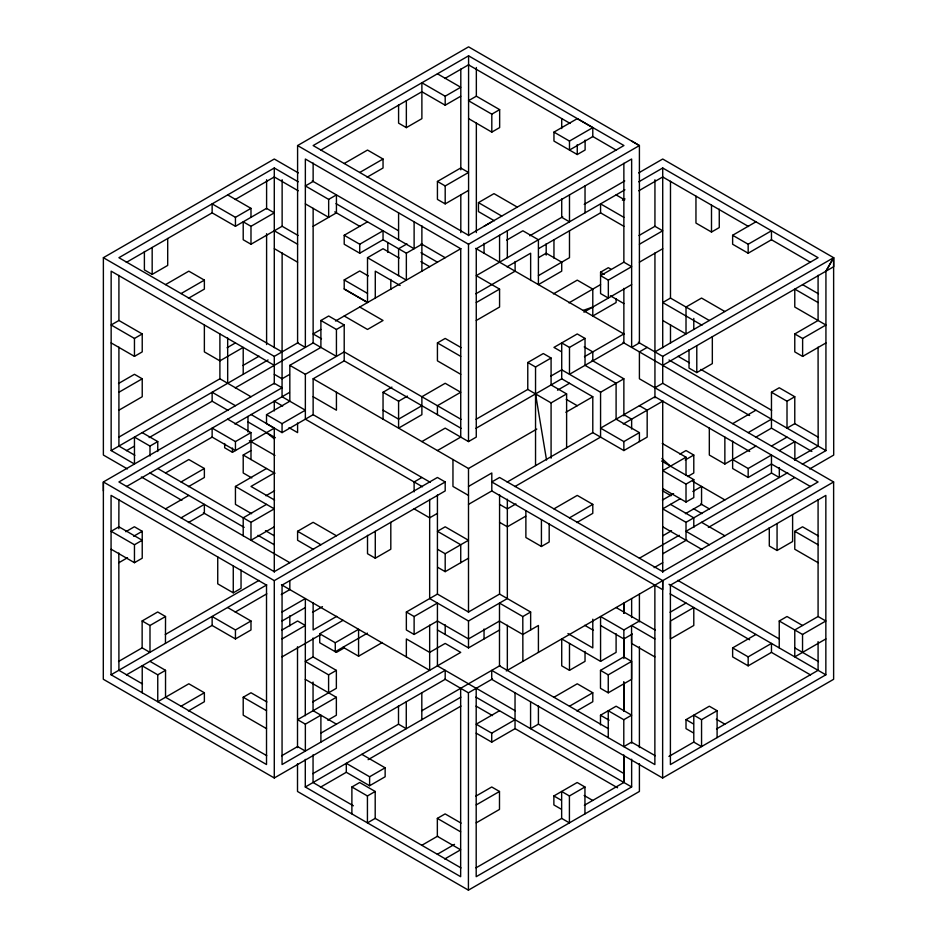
<?xml version="1.0" encoding="UTF-8"?>
<svg xmlns="http://www.w3.org/2000/svg" width="937" height="937" viewBox="0 0 937 937"><rect width="100%" height="100%" fill="white"/><g stroke="black" fill="none" stroke-linecap="round" stroke-linejoin="round"><path stroke-width="1.41" d="M103.375 490.929L103.375 481.958L274.283 383.28L282.06 387.766L118.917 481.958L274.283 571.652L437.427 477.472L445.192 481.958L445.192 490.929L282.06 585.11L282.06 764.522L445.192 670.33L445.192 679.302L274.283 777.979L103.304 679.255L103.375 481.958L274.283 580.624L445.192 481.958M647.174 347.404L639.409 351.89L639.409 378.794L818.083 481.958L662.717 571.652L499.573 477.472L491.808 481.958L662.717 580.624L662.635 778.015L491.726 679.348L491.726 670.377L654.869 764.569L654.869 585.156M802.318 464.237L825.93 450.603L825.93 271.203L833.625 257.698L662.717 159.021L638.659 172.912M825.93 271.203L833.625 257.698L833.696 455.089L809.65 468.98M127.432 468.933L103.375 455.042L103.375 257.698L274.283 159.021L298.341 172.912M437.427 450.556L460.735 437.099L460.735 248.727L305.357 159.021L305.357 347.404L297.591 342.919L297.591 145.563L468.582 46.85L639.409 145.563L639.409 342.919L631.643 347.404L631.643 159.021L476.265 248.727L476.265 437.099L468.5 441.585L445.192 428.127L421.884 441.585M298.224 181.813L274.283 167.992L118.917 257.698L282.06 351.89M468.582 55.822L313.134 145.563L468.5 235.269L623.948 145.528L468.582 55.822L468.582 235.62M126.308 262.407L212.137 212.851L235.445 226.297L266.518 208.365L274.283 212.851L250.987 226.309L243.21 221.823L243.21 239.755L250.987 244.241L282.131 226.262L298.083 235.468M235.234 199.511L274.283 176.964L298.224 190.785M320.688 150.178L421.884 91.744L445.192 105.202L460.735 96.23M444.888 78.474L468.582 64.794M212.137 212.851L212.137 203.879L235.445 217.337L250.987 208.365L250.987 217.337M398.588 104.733L398.588 123.145L406.353 127.631L421.884 118.659L421.884 82.772L445.192 96.23L460.735 87.258L437.427 73.8M144.392 251.491L144.392 269.903L152.169 274.389L167.7 265.417L167.7 238.502M344.207 163.506L367.515 150.049L383.046 159.021L383.046 167.992L367.105 177.198M499.655 109.641L476.347 96.183L468.5 100.716L491.808 114.173L499.655 109.641L499.655 127.584L491.808 132.117L468.582 118.612M165.533 284.614L188.829 271.156L204.371 280.128L204.371 289.1L188.419 298.306M359.738 172.478L383.046 159.021M142.225 333.947L118.917 320.489L111.152 324.975L134.459 338.433L142.225 333.947L142.225 351.89L134.459 356.376L111.152 342.919M313.134 163.038L313.134 181.45L305.357 185.936L328.664 199.394L336.43 194.908L336.43 212.84L313.134 226.297M181.064 293.574L204.371 280.128M274.365 248.68L297.591 262.184M368.323 275.935L359.738 270.969L344.207 279.94L344.207 289.1L367.515 302.546L367.515 257.698L406.353 280.128L406.353 253.213L383.046 239.755L359.738 253.213L344.207 244.241L344.207 235.269L367.515 221.823M437.427 181.45L460.735 167.992L468.5 172.478L445.192 185.936L437.427 181.45L437.427 199.394L445.192 203.879L468.5 190.422M561.72 118.659L561.72 128.568M118.507 383.514L134.459 374.308L142.225 378.794L142.225 396.738L118.917 410.195M344.207 235.269L359.738 244.241L383.046 230.783L383.046 239.755M585.11 140.093L585.11 150.014L577.262 154.535L553.954 141.077L553.954 132.117L577.262 118.659L592.793 127.631L592.793 136.603L569.485 150.049L569.485 141.077L592.793 127.631M118.917 392.252L142.225 378.794M367.515 257.698L383.046 248.727L399.209 258.062M227.082 347.744L235.445 342.919M406.951 243.901L398.588 248.727L398.588 275.642M494.385 220.792L478.444 211.586L478.444 202.615L493.986 193.643L517.283 207.1M406.353 253.213L421.884 244.241M118.741 437.204L219.902 378.794L250.987 396.738M242.917 365.512L259.116 356.165M313.134 414.681L282.06 432.613L266.518 423.653L266.518 414.681L289.826 401.223L289.826 365.336L320.899 347.404L320.899 320.489L328.664 316.003L344.207 324.975L344.207 360.85L313.134 378.794L313.134 414.681L430.259 482.297M631.714 141.042L639.409 145.563L468.5 244.241L297.591 145.563M274.283 365.336L111.152 271.156L111.152 450.556L268.076 359.96M103.375 257.698L274.283 356.376L298.224 342.555M320.899 329.461L313.134 333.947L321.496 338.772M335.505 321.028L460.945 248.61M126.472 450.685L134.038 446.317M149.147 437.591L212.137 401.223L228.089 410.429M235.246 387.883L313.555 342.673M320.899 320.489L336.43 329.461L344.207 324.975M111.152 450.556L134.459 464.014L134.459 437.11L149.99 446.071L157.756 441.585L157.756 451.505M506.718 240.118L522.881 230.783L538.412 239.755L538.412 284.614L561.72 271.156L561.72 262.184L546.189 253.213L538.822 257.464M289.416 374.542L282.06 378.794L274.283 374.308M529.78 235.773L562.704 216.763M584.219 204.336L624.733 180.958M289.826 365.336L305.357 374.308L344.207 351.89L461.039 419.343M624.92 189.813L476.265 275.642L499.573 289.088L499.573 307.031L476.265 320.489M638.776 181.813L662.717 167.992L818.083 257.698L654.94 351.89M126.472 486.561L212.137 437.099L235.445 450.556L235.445 441.585L212.137 428.127L212.137 437.099M234.836 424.004L289.416 392.486M507.034 266.846L530.647 253.213L530.647 280.479M538.834 248.481L600.57 212.851L623.866 226.297M622.402 200.237L624.92 198.785M638.776 190.785L662.717 176.964L748.534 226.508M165.533 472.986L188.829 459.528L204.371 468.5L204.371 477.472L188.419 486.678M475.855 293.808L515.116 271.156M235.445 441.585L250.987 432.613L250.987 459.528M476.265 302.546L499.573 289.088M181.064 481.958L204.371 468.5M224.669 443.552L224.669 447.804L232.446 452.29L274.283 428.139L250.987 414.447M266.518 414.681L282.06 423.653L305.357 410.195L282.06 396.738L282.131 252.931M538.412 275.642L569.485 257.698L569.485 230.783M251.795 477.94L243.21 472.986L243.21 455.042L250.987 450.556M460.735 374.308L437.427 360.85L437.427 342.919L445.192 338.433L461.145 347.639M125.792 531.724L134.378 526.758L142.225 531.291L142.225 558.206L134.459 562.692L111.152 549.234M165.533 508.861L188.829 495.404M638.999 235.515L654.94 226.309L662.717 230.783L639.409 244.241M133.64 536.245L142.225 531.291M383.046 419.167L383.046 392.252L391.9 387.133M553.404 293.89L577.262 280.128L592.793 289.1L592.793 316.003L616.101 302.546L616.101 298.704M608.336 280.128L600.57 275.642L623.866 262.184L631.643 266.67L608.336 280.128L608.336 298.06L600.57 293.574L600.57 272.175L608.336 267.689L610.783 269.106M134.459 544.748L142.225 540.262L118.917 526.805L111.152 531.291L134.459 544.748L134.459 562.692M181.064 517.833L204.371 504.375L204.371 513.347L188.419 522.553M251.608 513.71L235.445 504.387L235.445 486.444L266.518 468.5M118.917 562.692L127.502 557.726M274.6 472.81L250.987 486.444L274.6 500.077M383.046 392.252L398.588 401.223L407.443 396.105M568.946 302.862L592.793 289.1M593.203 288.854L600.57 284.614M639.409 262.184L662.717 248.727M695.957 196.161L695.957 223.076L711.499 232.048L719.265 227.562L719.265 209.15M265.897 495.767L274.6 490.742M421.884 405.709L398.588 419.167L383.046 410.195M583.938 312.15L631.643 284.602M266.518 504.375L243.21 517.833L243.21 535.777M810.528 262.301L771.467 239.755L748.171 253.213L732.629 244.241L732.629 235.269L755.936 221.823M157.756 468.5L250.987 522.319L274.283 508.861L235.445 486.444M476.066 419.284L527.777 389.429L527.777 362.514L543.308 353.542L551.085 358.028L551.085 384.943L566.616 393.915L566.616 447.781M527.777 362.514L535.542 366.999L551.085 358.028M507.128 482.075L592.793 432.613L592.793 396.738L561.72 378.794L561.72 342.919L569.485 347.404L585.028 338.433L585.028 365.336L616.101 383.28L616.101 419.167L639.409 432.613L639.409 441.585M732.629 235.269L748.171 244.241L771.467 230.783L771.467 239.755M274.283 526.805L250.987 540.262L250.987 522.319M709.321 320.489L670.482 298.071L662.717 302.546L701.965 325.209M550.675 376.205L561.72 369.822L600.57 392.252L623.866 378.794L623.866 415.911M584.43 356.716L623.866 333.947M118.53 661.499L142.143 647.865L142.143 620.95L157.685 611.978L165.533 616.511L165.451 643.379M313.544 549.469L297.591 540.262L297.591 531.291L313.134 522.319L336.43 535.777M475.984 428.303L561.72 378.794M142.143 620.95L149.99 625.483L165.533 616.511M557.538 390.179L569.485 383.28M421.884 477.472L414.119 481.958L414.119 491.866M527.777 389.429L551.085 402.887L566.616 393.915M217.735 556.941L217.735 583.856L233.266 592.828L241.043 588.342L241.043 569.93M165.287 634.501L259.01 580.39M111.07 674.769L266.518 764.522L266.518 585.11L111.07 495.368L111.07 674.769L266.776 584.875M313.134 378.794L468.5 468.5L536.796 429.076M565.878 412.28L592.793 396.738M638.32 342.286L662.717 356.376L833.625 257.698L833.696 266.717L662.717 365.336M126.425 674.874L212.418 625.225M235.187 612.084L266.799 593.835M281.241 594.562L289.826 589.596L289.826 581.104M468.5 486.444L491.808 472.986L491.808 490.929L662.635 589.642L662.717 580.624M142.225 692.759L142.225 665.844L157.756 674.816L165.533 670.33L165.533 697.245L266.729 755.667M235.445 629.969L250.987 620.997L250.987 629.969L235.445 638.94L212.137 625.483L212.137 616.511L235.445 629.969L235.445 638.94M437.427 513.347L429.661 517.833L414.119 508.861M654.94 387.766L662.717 383.28L662.717 356.376M282.06 612.025L305.357 598.567L305.286 715.716M367.515 535.308L367.515 553.72L375.28 558.206L390.811 549.234L390.811 522.319M468.5 504.375L491.808 490.929M689.023 349.677L689.023 368.089L696.788 372.575L712.331 363.603L712.331 336.699M282.06 620.997L305.357 607.539M514.905 486.561L600.57 437.099L600.57 392.252M623.269 423.992L662.717 401.223M281.65 630.203L297.591 620.997L305.357 625.483L282.06 638.929M312.513 612.388L322.457 606.649M825.93 342.965L802.622 356.411L794.775 351.89L794.775 333.947L818.083 320.489L818.083 275.279M515.924 503.907L507.339 508.861L499.573 504.375M749.717 451.458L654.94 396.738L600.57 428.127L623.866 441.585L639.409 432.613M794.775 333.947L802.622 338.48L825.93 325.022L794.775 307.031L794.775 289.1L818.083 302.546M592.793 432.613L623.866 450.556L647.174 437.099L647.174 410.195L639.409 405.709M181.064 706.217L204.371 692.759L204.371 701.731L188.419 710.937M336.746 616.335L313.134 629.969L313.134 602.69M437.626 549.351L445.192 553.72L468.5 540.262L445.192 526.805L437.427 531.291L460.735 544.748L460.735 562.692M344.207 647.912L336.43 652.386L319.728 642.747L319.728 633.775L343.036 620.317M282.06 656.872L320.278 634.806M525.739 516.182L507.339 526.805L499.573 522.319M437.626 567.283L445.192 571.652L468.5 558.206M553.954 508.861L577.262 495.404L592.793 504.375L592.793 513.347L576.852 522.553M319.728 633.775L335.27 642.747L358.578 629.289L358.578 656.205L343.036 647.233M266.518 728.635L243.21 715.177L243.21 697.245L250.987 692.759L266.928 701.965M336.36 670.377L313.052 656.919L305.286 661.405L328.594 674.863L336.36 670.377L336.36 688.32L312.642 702.012M811.852 451.447L771.467 428.139L771.467 392.252L779.244 387.766L794.775 396.738L794.775 423.653L818.458 437.321M367.433 633.143L335.27 651.719L335.27 642.747M538.412 652.386L538.412 625.483L522.799 634.49L499.491 621.044L468.5 638.94L437.427 620.997L414.119 634.454L406.353 629.969L406.353 612.025L437.427 594.081L468.5 612.025L499.573 594.081L530.647 612.025L530.647 629.969M569.485 517.833L592.793 504.375M679.887 454.105L686.013 450.556L693.79 455.042L693.79 472.986L687.653 476.523M732.629 423.653L755.936 410.195M686.013 475.141L686.013 457.197L662.717 470.655L686.013 484.113L693.79 479.627L693.79 497.559L686.013 502.045L662.717 488.599M406.353 612.025L414.119 616.511L437.427 603.053L437.427 665.844L468.5 683.787M685.205 459.997L693.79 455.042M771.467 392.252L787.01 401.223L794.775 396.738M525.88 510.595L525.88 537.51L541.422 546.482L549.187 541.996L549.187 523.584M358.578 656.205L382.355 642.477M748.171 432.625L771.467 419.167M755.527 437.345L771.467 428.139M662.4 500.077L673.586 493.612M709.321 428.127L709.321 455.042L724.863 464.014L755.936 446.071M794.775 423.653L787.01 428.139L787.01 401.223M327.774 720.19L336.36 715.236L336.36 697.292L297.591 719.663L305.357 724.149L320.899 715.177L320.899 742.092M429.661 499.421L429.661 598.567L468.5 620.997L507.339 598.567L507.339 499.21M680.426 498.636L662.717 508.861L686.013 522.319L771.549 473.033M692.853 491.468L701.555 486.444L701.555 504.387L685.392 513.71M771.467 446.071L787.01 437.11M732.629 459.528L748.171 468.5L771.467 455.042L771.467 472.986L779.315 477.519L779.315 467.598M779.315 450.603L794.857 441.632L794.857 460.044M732.629 441.116L732.629 468.5L748.171 477.472L771.467 464.014L810.528 486.561M281.65 755.784L297.591 746.578L305.357 751.064L305.357 724.149M320.899 733.121L460.735 652.386L445.192 643.426L429.661 652.386L406.353 638.94L406.353 656.872M437.427 629.969L468.5 647.9L499.573 629.969M608.546 728.763L499.491 665.891L499.491 603.1L522.799 616.558L530.647 612.025M662.623 535.917L671.536 530.682M794.471 459.716L818.165 446.117L818.083 347.158M639.409 558.206L679.255 535.285M787.689 472.681L686.013 531.291L709.321 544.748M662.787 553.767L686.844 539.876M708.36 527.449L794.447 477.753M654.131 567.646L662.717 562.692M312.841 773.657L398.506 724.196L406.271 728.681L406.271 701.778M421.603 710.867L499.995 665.61M305.286 759.357L305.286 786.998L460.863 697.163M639.409 763.655L639.409 791.437L468.418 890.15L468.418 692.806L492.44 678.938M506.296 670.939L833.625 481.958L662.717 383.28M320.442 787.209L346.303 772.287L369.611 785.733L385.142 776.761L385.142 767.801L361.834 754.344M368.112 759.684L460.969 706.076M351.89 813.902L351.89 786.986L359.667 782.512L375.198 791.472L375.198 818.388L460.969 867.908M346.303 772.287L346.303 763.315L369.611 776.761L385.142 767.801M623.866 658.547L623.866 629.969L639.409 620.997M818.083 562.692L794.775 549.234L794.775 531.291L802.54 526.805L818.493 536.011M499.491 710.75L476.195 724.196L491.726 733.167L515.116 719.675M616.101 633.728L616.101 652.386L600.57 661.358L561.72 638.94L561.72 665.844L569.485 670.33L585.028 661.358L585.028 651.449M632.241 634.103L623.866 638.94L600.57 625.483M670.072 612.259L686.013 603.053M769.3 527.59L769.3 546.002L777.066 550.487L792.608 541.516L792.608 514.6M351.89 786.986L367.433 795.958L375.198 791.472M553.954 697.245L577.262 683.787L592.793 692.759L592.793 701.731L576.852 710.937M600.488 670.377L623.796 656.919L631.561 661.405L631.561 679.348L608.254 692.806L600.488 688.32L600.488 670.377L608.254 674.863L631.561 661.405M476.195 733.167L491.726 742.139L515.034 728.681L515.034 692.806M375.198 818.388L367.433 822.873L367.433 795.958M624.077 773.611L538.412 724.16L530.576 728.681L530.576 701.778M569.485 706.217L592.793 692.759M600.488 724.887L600.488 715.236L616.101 706.217L631.643 715.177L623.796 719.71L608.254 710.738L608.254 737.653M444.712 858.995L460.653 849.789L437.345 836.331L437.345 818.388L445.122 813.902L461.063 823.108M475.785 796.192L491.726 786.986L499.491 791.472L499.491 809.416L476.195 822.873M810.528 674.933L771.467 652.386L748.171 665.844L732.629 656.872L732.629 647.9L755.936 634.454M779.244 647.9L779.244 620.997L787.01 616.511L802.54 625.483M476.195 804.93L499.491 791.472M421.814 845.303L437.755 836.097M732.629 647.9L748.171 656.872L771.467 643.426L771.467 652.386M818.083 499.655L818.083 616.511L794.775 629.969L794.775 656.872L825.848 638.94M779.244 620.997L802.54 634.454L825.848 620.997L818.083 616.511M437.345 854.275L454.515 844.354M561.24 809.181L553.872 804.93L553.872 795.958L577.18 782.512L584.946 786.986L584.946 813.902M693.38 732.886L686.013 728.635L686.013 719.663L709.321 706.217L717.098 710.703L717.098 737.606M475.984 867.849L561.65 818.388L561.65 791.472L569.415 795.958L584.946 786.986M668.924 756.44L693.79 742.092L693.79 715.177L701.555 719.663L717.098 710.703M584.348 805.281L623.866 782.465L623.866 755.187M716.5 728.986L818.083 670.33L818.083 641.622M631.643 759.204L631.643 786.951L476.195 876.692L476.195 688.32L468.418 683.834M825.848 674.816L670.4 764.569L670.4 585.156L825.848 495.404L825.848 674.816L669.006 584.266M662.635 778.015L833.625 679.302L833.625 481.958M583.247 310.381L592.793 307.031M468.5 64.84L570.164 123.438M592.453 136.31L616.417 150.236M553.954 132.117L569.485 141.077M802.54 284.614L818.493 293.82M616.101 194.908L624.686 199.862M623.866 217.337L600.57 203.879L600.57 212.851M724.863 311.517L701.555 298.06L686.013 307.031L686.013 333.947L662.717 320.489M600.57 272.175L604.248 274.295M478.444 202.615L501.752 216.072M491.808 221.811L484.042 226.297M610.374 295.776L623.866 303.565M678.072 356.271L689.456 362.842M700.829 369.412L771.655 410.301M475.668 248.387L624.417 334.263M669.006 360.007L825.93 450.603M622.964 342.392L749.635 415.524M312.267 180.958L398.354 230.654M421.146 243.807L445.192 257.698M585.028 338.433L577.262 333.947L553.954 347.404L561.31 351.644M336.02 203.634L414.119 248.727L414.119 221.811M420.982 252.697L437.427 262.184M584.208 346.924L592.793 351.89L592.793 360.85M334.755 211.879L359.949 226.426M420.889 261.61L429.661 266.67M591.961 360.37L623.866 378.794M305.357 203.879L328.664 217.325L328.664 199.394M400.134 285.504L375.28 271.156L375.28 298.423M623.866 414.681L631.643 419.167L631.643 429.076M662.26 443.482L686.013 457.197M227.679 194.908L250.987 208.365M274.283 230.783L297.591 244.241M566.217 399.338L577.262 405.709M794.775 531.291L818.083 544.748M661.616 461.051L693.79 479.627M344.207 279.94L367.515 293.398M692.853 481.419L724.863 499.901M344.207 288.912L367.515 302.37M437.427 342.919L460.735 356.365M359.738 307.031L383.046 320.489L367.515 329.461L344.207 316.003M700.735 503.907L709.321 508.873M662.4 490.742L671.103 495.767M693.38 508.627L701.965 513.593M670.482 504.375L693.79 517.833L693.79 527.496M701.555 522.319L724.863 535.777M662.717 526.805L701.965 549.469M344.207 360.85L461.039 428.314M677.779 580.354L779.479 639.069M794.775 647.9L818.493 661.592M670.096 593.859L749.623 639.772M313.134 396.738L336.43 410.195L336.43 392.252M468.5 495.415L452.958 486.444L452.958 459.528M274.283 401.223L282.658 406.049M422.482 486.783L305.357 419.167L305.357 374.308M616.101 607.539L655.35 630.203M289.006 427.659L297.591 432.613L297.591 422.962M654.869 638.975L631.561 625.518L631.561 643.461L654.869 656.919M235.445 405.709L212.137 392.252L212.137 401.223M623.866 629.969L600.57 616.511L600.57 661.358M248.118 422.001L275.384 437.731M227.679 419.167L250.987 432.613M584.711 625.307L593.414 630.32M249.347 440.648L274.939 455.429M567.939 633.553L592.793 647.912L592.793 619.205M716.278 719.194L724.863 724.149M243.21 455.042L274.939 473.361M686.013 719.663L693.38 723.914M693.79 742.092L701.555 746.578L701.555 719.663M142.225 432.625L157.756 441.585M297.591 531.291L320.899 544.748M600.488 715.236L609.073 720.19M134.858 455.277L118.917 446.071L118.917 347.158M265.464 530.682L274.283 535.777M655.256 755.726L631.561 742.139L623.796 746.625L623.796 719.71M149.99 472.986L244.159 527.355M257.968 535.32L274.283 544.748M141.358 476.968L181.872 500.358M203.388 512.785L289.826 562.692M476.265 688.273L515.327 710.82M281.463 584.77L429.661 670.33L429.661 625.12M444.888 679.126L468.418 692.806M475.879 697.116L631.643 786.951M476.078 706.111L492.499 715.587M515.233 728.717L617.553 787.783M584.138 795.49L592.723 800.444M227.679 607.539L250.987 620.997M553.872 795.958L561.24 800.21M561.65 818.388L569.415 822.873L569.415 795.958M305.286 679.348L336.36 697.292M313.134 710.703L336.43 724.149M243.21 697.245L266.518 710.691M142.143 647.865L149.99 652.386L149.99 625.483M437.345 818.388L460.653 831.845M149.99 661.358L165.533 670.33M204.371 692.759L188.829 683.787L157.756 701.731L157.756 674.816M118.835 670.283L142.529 683.963M353.366 805.785L313.052 782.512L313.052 754.871M305.286 786.998L460.653 876.692L460.653 688.32M468.418 890.15L297.509 791.472L297.509 763.702M266.518 432.625L274.447 438.938M661.873 458.498L670.482 466.169M535.542 393.915L546.54 460.02M802.622 338.48L802.622 356.411M802.54 634.454L802.54 652.386M777.066 523.572L777.066 550.487M748.171 244.241L748.171 253.213M748.171 468.5L748.171 477.472M748.171 656.872L748.171 665.844M724.863 437.099L724.863 464.014M711.499 205.133L711.499 232.048M696.788 345.671L696.788 372.575M693.79 318.428L693.79 329.461M686.013 484.113L686.013 502.045M686.013 522.319L686.013 540.262M670.482 181.239L670.482 298.071M670.482 324.624L670.482 343.282M662.717 167.992L662.717 347.768M662.717 400.579L662.717 572.343M654.94 179.752L654.94 226.309M654.94 252.967L654.94 397.862M639.409 594.081L639.409 621.863M639.409 646.706L639.409 747.574M631.643 598.567L631.643 617.553M631.643 633.623L631.643 743.135M623.866 163.261L623.866 262.184M623.866 288.385L623.866 342.919L569.485 374.308L569.485 347.404M623.866 441.585L623.866 450.556M623.866 681.913L623.866 711.113M623.796 638.015L623.796 656.919M623.796 682.136L623.796 711.23M623.796 755.234L623.796 782.512M608.254 674.863L608.254 692.806M585.028 185.936L585.028 212.84M577.262 144.626L577.262 154.535M569.485 194.908L569.485 221.811L561.72 217.325L561.72 198.913M569.485 643.426L569.485 670.33M553.954 239.755L553.954 258.167M551.085 402.887L551.085 458.205M546.189 243.772L546.189 255.098M541.422 519.567L541.422 546.482M538.412 705.748L538.412 724.16M535.542 366.999L535.542 465.537M522.799 616.558L522.881 661.358M515.116 261.47L515.116 271.507M507.339 230.783L507.339 257.698M507.339 625.237L507.339 670.33M499.573 235.269L499.573 262.184M499.573 494.724L499.573 594.081M491.808 114.173L491.808 132.117M491.726 733.167L491.726 742.139M484.042 243.304L484.042 253.213M484.042 629.02L484.042 638.94M476.347 67.487L476.347 96.183M476.347 122.899L476.347 232.599M468.5 244.241L468.5 441.585M468.5 468.5L468.5 612.447M468.5 620.997L468.5 647.9M460.805 69.069L460.805 169.831M460.805 194.65L460.805 232.622M445.192 96.23L445.192 105.202M445.192 185.936L445.192 203.879M445.192 553.72L445.192 571.652M445.192 624.792L445.192 634.454M437.427 414.681L437.427 405.709L460.735 392.252L445.192 383.28L421.884 396.738L421.884 414.681L398.588 428.127L398.588 401.223M437.427 494.935L437.427 594.081M421.884 225.829L421.884 271.156M421.814 692.806L421.814 719.721M414.119 616.511L414.119 634.454M406.353 100.716L406.353 127.631M398.588 212.84L398.588 239.755M398.506 705.784L398.506 724.196M390.811 279.402L390.811 289.451M387.813 242.507L387.813 252.428M375.28 531.291L375.28 558.206M369.611 776.761L369.611 785.733M359.738 244.241L359.738 253.213M336.43 329.461L336.43 356.365L313.134 342.919L313.134 208.365M328.594 674.863L328.594 692.806M313.052 638.015L313.052 656.919M313.052 682.042L313.052 710.75M297.509 646.753L297.509 747.621M289.826 615.796L289.826 625.834M282.131 179.705L282.131 226.262M282.06 423.653L282.06 432.613M274.283 167.992L274.283 347.65M274.283 356.376L274.283 383.971M274.283 400.86L274.283 410.91M274.283 427.846L274.283 572.132M274.283 580.624L274.283 777.979M266.6 179.728L266.6 208.904M266.6 233.7L266.6 344.547M250.987 226.309L250.987 244.241M247.977 416.415L247.977 431.992M243.21 374.32L243.21 347.404L219.902 360.862L204.371 351.89L204.371 324.975M235.445 217.337L235.445 226.297M233.266 565.913L233.266 592.828M232.446 448.038L232.446 452.29M227.679 337.964L227.679 383.28M219.902 333.947L219.902 378.794M152.169 247.473L152.169 274.389M149.99 446.071L149.99 455.991M134.459 338.433L134.459 356.376M118.917 275.396L118.917 320.489M118.917 499.538L118.835 528.702M118.835 552.982L118.917 670.33M693.79 607.539L670.482 620.997L670.482 638.929L693.79 625.483L693.79 607.539M623.866 613.278L623.866 603.053L623.796 613.278"/></g></svg>
